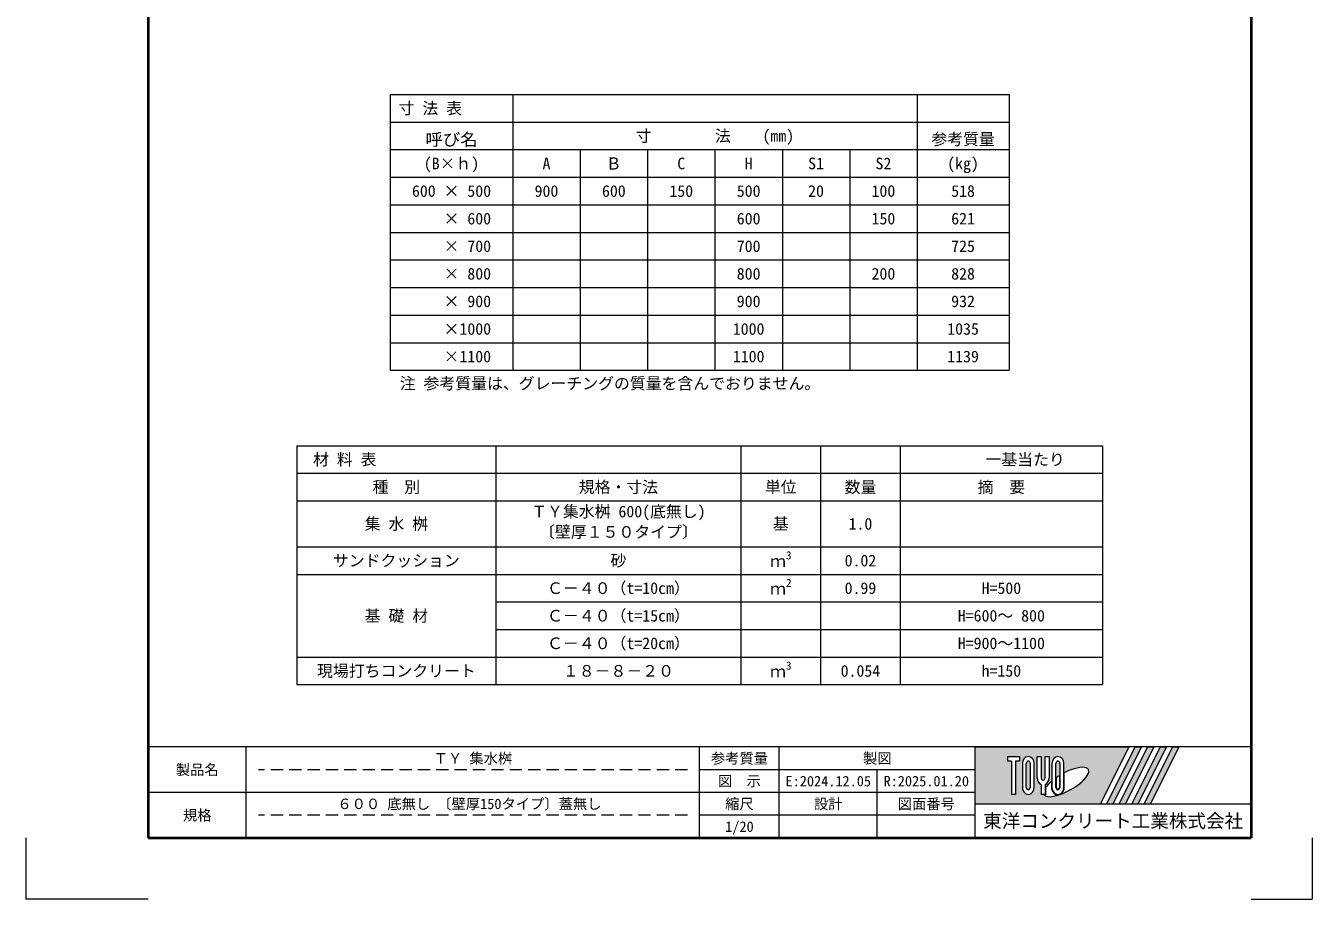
# Model space of a CAD drawing. Units: millimetres at full size; details may follow other scales. Extents: x 77366 to 106166, y -28085 to 6898.
# Drawn here: x 95266 to 99466, y -14205 to -11354 of the extents above; entities that cross this region are included whole.
import ezdxf
from ezdxf.enums import TextEntityAlignment as Align

# ---------------------------------------------------------------- set-up
doc = ezdxf.new("R2010")
doc.units = ezdxf.units.MM
doc.header["$LTSCALE"] = 50
doc.linetypes.add('USER2', pattern=[1.2, 0.8, -0.4])
for name, color, linetype, lineweight in [('Defpoints_2', 8, 'Continuous', 0), ('図枠', 7, 'Continuous', 5), ('寸法・材料表', 7, 'Continuous', 13), ('補助線', 8, 'Continuous', 13)]:
    doc.layers.add(name, color=color, linetype=linetype, lineweight=lineweight)
doc.styles.add('ＭＳ ゴシック', font='')
doc.styles.add('ＭＳ Ｐゴシック', font='')
doc.styles.get('ＭＳ ゴシック').set_extended_font_data('MS Gothic')
doc.styles.get('ＭＳ Ｐゴシック').set_extended_font_data('MS PGothic')

msp = doc.modelspace()

# ---------------------------------------------------------------- hatches: boundary and pattern name
at = {"layer": '図枠'}
h = msp.add_hatch(color=256, dxfattribs=at)
h.paths.add_polyline_path([(98365.8, -13708.36), (98365.8, -13893.98), (98774.17, -13893.98), (98866.98, -13708.36)])
edge = h.paths.add_edge_path(flags=16)
edge.add_ellipse((98662.3, -13822.62), major_axis=(72.73, 40.71), ratio=0.3471473, start_angle=-144.31122, end_angle=72.1899, ccw=False)
edge.add_ellipse((98635.37, -13840.2), major_axis=(0, 24.75), ratio=0.8463542, start_angle=-160.70346, end_angle=-90)
edge.add_line((98656.32, -13840.2), (98656.32, -13793.02))
edge = h.paths.add_edge_path(flags=16)
edge.add_ellipse((98635.37, -13762.14), major_axis=(0, 22.85), ratio=0.8463541, start_angle=-90, end_angle=90, ccw=False)
edge.add_line((98654.7, -13762.14), (98654.7, -13840.2))
edge.add_ellipse((98635.37, -13840.2), major_axis=(0, 22.85), ratio=0.8463541, start_angle=90, end_angle=-90, ccw=False)
edge.add_line((98616.03, -13840.2), (98616.03, -13762.14))
edge = h.paths.add_edge_path(flags=16)
edge.add_line((98641.81, -13762.14), (98641.81, -13840.2))
edge.add_ellipse((98635.37, -13840.2), major_axis=(0, 7.62), ratio=0.8463541, start_angle=90, end_angle=-90, ccw=False)
edge.add_line((98628.92, -13840.2), (98628.92, -13762.14))
edge.add_ellipse((98635.37, -13762.14), major_axis=(0, 7.62), ratio=0.8463541, start_angle=-90, end_angle=90, ccw=False)
edge = h.paths.add_edge_path(flags=16)
edge.add_line((98640.2, -13802.04), (98640.2, -13840.2))
edge.add_ellipse((98635.37, -13840.2), major_axis=(0, 5.71), ratio=0.8463542, start_angle=90, end_angle=-90, ccw=False)
edge.add_line((98630.53, -13840.2), (98630.53, -13808.28))
edge.add_ellipse((98662.3, -13822.62), major_axis=(72.73, 40.71), ratio=0.3471473, start_angle=107.79174, end_angle=126.47132, ccw=False)
edge = h.paths.add_edge_path(flags=16)
edge.add_line((98606.36, -13739.29), (98606.36, -13809.26))
edge.add_ellipse((98587.03, -13809.26), major_axis=(0, 22.85), ratio=0.8463541, start_angle=-163.34117, end_angle=-90, ccw=False)
edge.add_line((98593.47, -13830.8), (98593.47, -13863.04))
edge.add_line((98593.47, -13863.04), (98580.58, -13863.04))
edge.add_line((98580.58, -13863.04), (98580.58, -13830.8))
edge.add_ellipse((98587.03, -13809.26), major_axis=(0, 22.85), ratio=0.8463541, start_angle=90, end_angle=163.34117, ccw=False)
edge.add_line((98567.69, -13809.26), (98567.69, -13739.29))
edge.add_line((98567.69, -13739.29), (98580.58, -13739.29))
edge.add_line((98580.58, -13739.29), (98580.58, -13809.26))
edge.add_ellipse((98587.03, -13809.26), major_axis=(0, 7.62), ratio=0.8463541, start_angle=90, end_angle=-90)
edge.add_line((98593.47, -13809.26), (98593.47, -13739.29))
edge.add_line((98593.47, -13739.29), (98606.36, -13739.29))
edge = h.paths.add_edge_path(flags=16)
edge.add_line((98614.42, -13820.49), (98614.42, -13840.2))
edge.add_ellipse((98635.37, -13840.2), major_axis=(0, 24.75), ratio=0.8463542, start_angle=90, end_angle=-171.54427)
edge.add_ellipse((98662.3, -13822.62), major_axis=(72.73, 40.71), ratio=0.3471473, start_angle=-178.64954, end_angle=-148.29244, ccw=False)
edge.add_line((98590.7, -13864.95), (98595.09, -13864.95))
edge.add_line((98595.09, -13864.95), (98595.09, -13840.81))
edge.add_ellipse((98662.3, -13822.62), major_axis=(72.73, 40.71), ratio=0.3471473, start_angle=148.21912, end_angle=165.90812, ccw=False)
edge = h.paths.add_edge_path(flags=16)
edge.add_ellipse((98538.69, -13762.14), major_axis=(0, 22.85), ratio=0.8463541, start_angle=-90, end_angle=90, ccw=False)
edge.add_line((98558.02, -13762.14), (98558.02, -13840.2))
edge.add_ellipse((98538.69, -13840.2), major_axis=(0, 22.85), ratio=0.8463541, start_angle=90, end_angle=-90, ccw=False)
edge.add_line((98519.35, -13840.2), (98519.35, -13762.14))
edge = h.paths.add_edge_path(flags=16)
edge.add_line((98545.13, -13762.14), (98545.13, -13840.2))
edge.add_ellipse((98538.69, -13840.2), major_axis=(0, 7.62), ratio=0.8463541, start_angle=90, end_angle=-90, ccw=False)
edge.add_line((98532.24, -13840.2), (98532.24, -13762.14))
edge.add_ellipse((98538.69, -13762.14), major_axis=(0, 7.62), ratio=0.8463541, start_angle=-90, end_angle=90, ccw=False)
h.paths.add_polyline_path([(98509.68, -13739.29), (98509.68, -13754.52), (98496.79, -13754.52), (98496.79, -13863.04), (98483.9, -13863.04), (98483.9, -13754.52), (98471.01, -13754.52), (98471.01, -13739.29)], flags=16)
for points in [[(98794.59, -13893.98), (98815.01, -13893.98), (98907.82, -13708.36), (98887.4, -13708.36)], [(98948.66, -13708.36), (98928.24, -13708.36), (98835.43, -13893.98), (98855.85, -13893.98)], [(98989.5, -13708.36), (98969.08, -13708.36), (98876.27, -13893.98), (98896.68, -13893.98)], [(99030.33, -13708.36), (99009.92, -13708.36), (98917.1, -13893.98), (98937.52, -13893.98)]]:
    msp.add_hatch(color=256, dxfattribs=at).paths.add_polyline_path(points)

# ---------------------------------------------------------------- linework, layer by layer
at = {"layer": 'Defpoints_2'}
for p, q in [((96455.8, -11578.73), (98475.8, -11578.73)), ((96455.8, -11578.73), (96455.8, -11668.73)), ((96855.8, -11578.73), (96855.8, -11668.73)), ((98175.8, -11578.73), (98175.8, -11668.73)), ((98475.8, -11578.73), (98475.8, -11668.73)), ((96455.8, -11758.73), (96855.8, -11758.73)), ((98175.8, -11758.73), (98475.8, -11758.73)), ((96855.8, -11938.73), (97515.8, -11938.73)), ((97735.8, -11938.73), (97955.8, -11938.73)), ((96855.8, -12028.73), (97515.8, -12028.73)), ((97735.8, -12028.73), (98175.8, -12028.73)), ((96855.8, -12118.73), (97515.8, -12118.73)), ((97735.8, -12118.73), (97955.8, -12118.73)), ((96855.8, -12208.73), (97515.8, -12208.73)), ((97735.8, -12208.73), (98175.8, -12208.73)), ((96855.8, -12298.73), (97515.8, -12298.73)), ((97735.8, -12298.73), (98175.8, -12298.73)), ((96855.8, -12388.73), (97515.8, -12388.73)), ((97735.8, -12388.73), (98175.8, -12388.73)), ((96150.8, -12724.9), (98780.8, -12724.9)), ((96150.8, -12724.9), (96150.8, -12814.9)), ((96800.8, -12724.9), (96800.8, -12814.9)), ((97600.8, -12724.9), (97600.8, -12814.9)), ((97860.8, -12724.9), (97860.8, -12814.9)), ((98120.8, -12724.9), (98120.8, -12814.9)), ((98780.8, -12724.9), (98780.8, -12814.9)), ((97600.8, -13234.9), (98120.8, -13234.9)), ((97600.8, -13324.9), (98120.8, -13324.9))]:
    msp.add_line(p, q, dxfattribs=at)
at = {"layer": 'Defpoints_2', "color": 7, "lineweight": 13}
for p, q in [((95265.8, -14005.36), (95265.8, -14205.36)), ((99465.8, -14005.36), (99465.8, -14205.36)), ((95665.8, -14205.36), (95265.8, -14205.36)), ((99265.8, -14205.36), (99465.8, -14205.36))]:
    msp.add_line(p, q, dxfattribs=at)
at = {"layer": '図枠', "lineweight": 40}
for p, q in [((95665.8, -8465.36), (95665.8, -14005.36)), ((99265.8, -8465.36), (99265.8, -14005.36)), ((95665.8, -14005.36), (99265.8, -14005.36))]:
    msp.add_line(p, q, dxfattribs=at)
at = {"layer": '図枠', "lineweight": 13}
for p, q in [((99265.8, -13708.36), (95665.8, -13708.36)), ((95985.8, -14005.36), (95985.8, -13708.36)), ((97465.8, -14005.36), (97465.8, -13708.36)), ((97725.8, -14005.36), (97725.8, -13708.36)), ((98365.8, -14005.36), (98365.8, -13708.36)), ((98365.8, -13782.61), (97465.8, -13782.61)), ((98045.8, -14005.36), (98045.8, -13782.61)), ((98365.8, -13856.86), (95665.8, -13856.86)), ((98365.8, -13931.11), (97465.8, -13931.11))]:
    msp.add_line(p, q, dxfattribs=at)
at = {"layer": '図枠'}
for p, q in [((98365.8, -13708.36), (98866.98, -13708.36)), ((98866.98, -13708.36), (98774.17, -13893.98)), ((98887.4, -13708.36), (98794.59, -13893.98)), ((98907.82, -13708.36), (98815.01, -13893.98)), ((98928.24, -13708.36), (98835.43, -13893.98)), ((98948.66, -13708.36), (98855.85, -13893.98)), ((98969.08, -13708.36), (98876.27, -13893.98)), ((98887.4, -13708.36), (98907.82, -13708.36)), ((98989.5, -13708.36), (98896.68, -13893.98)), ((99009.92, -13708.36), (98917.1, -13893.98)), ((98928.24, -13708.36), (98948.66, -13708.36)), ((99030.33, -13708.36), (98937.52, -13893.98)), ((98969.08, -13708.36), (98989.5, -13708.36)), ((99009.92, -13708.36), (99030.33, -13708.36)), ((98471.01, -13739.29), (98471.01, -13754.52)), ((98471.01, -13739.29), (98509.68, -13739.29)), ((98483.9, -13754.52), (98471.01, -13754.52)), ((98483.9, -13754.52), (98483.9, -13863.04)), ((98496.79, -13754.52), (98496.79, -13863.04)), ((98509.68, -13754.52), (98496.79, -13754.52)), ((98509.68, -13739.29), (98509.68, -13754.52)), ((98519.35, -13762.14), (98519.35, -13840.2)), ((98532.24, -13840.2), (98532.24, -13762.14)), ((98545.13, -13762.14), (98545.13, -13840.2)), ((98558.02, -13840.2), (98558.02, -13762.14)), ((98567.69, -13739.29), (98580.58, -13739.29)), ((98567.69, -13809.26), (98567.69, -13739.29)), ((98580.58, -13739.29), (98580.58, -13809.26)), ((98593.47, -13739.29), (98606.36, -13739.29)), ((98593.47, -13809.26), (98593.47, -13739.29)), ((98606.36, -13739.29), (98606.36, -13809.26)), ((98616.03, -13762.14), (98616.03, -13840.2)), ((98628.92, -13840.2), (98628.92, -13762.14)), ((98641.81, -13762.14), (98641.81, -13840.2)), ((98654.7, -13840.2), (98654.7, -13762.14)), ((98630.53, -13840.2), (98630.53, -13808.28)), ((98640.2, -13802.04), (98640.2, -13840.2)), ((98656.32, -13840.2), (98656.32, -13793.02)), ((98580.58, -13830.8), (98580.58, -13863.04)), ((98593.47, -13830.8), (98593.47, -13863.04)), ((98595.09, -13840.81), (98595.09, -13864.95)), ((98614.42, -13820.49), (98614.42, -13840.2)), ((98365.8, -13893.98), (98774.17, -13893.98)), ((98496.79, -13863.04), (98483.9, -13863.04)), ((98593.47, -13863.04), (98580.58, -13863.04)), ((98590.7, -13864.95), (98595.09, -13864.95)), ((98794.59, -13893.98), (98815.01, -13893.98)), ((98835.43, -13893.98), (98855.85, -13893.98)), ((98876.27, -13893.98), (98896.68, -13893.98)), ((98917.1, -13893.98), (98937.52, -13893.98))]:
    msp.add_line(p, q, dxfattribs=at)
at = {"layer": '図枠', "linetype": 'USER2', "lineweight": 9}
for p, q in [((97425.8, -13782.61), (96025.8, -13782.61)), ((97425.8, -13931.11), (96025.8, -13931.11))]:
    msp.add_line(p, q, dxfattribs=at)
at = {"layer": '図枠'}
for centre, major_axis, ratio, start_param, end_param in [((98538.69, -13762.14), (0, 22.85), 0.846354, 4.712389, 7.8539816), ((98538.69, -13762.14), (0, 7.62), 0.846354, 4.712389, 7.8539816), ((98635.37, -13762.14), (0, 22.85), 0.846354, 4.712389, 7.8539816), ((98635.37, -13762.14), (0, 7.62), 0.846354, 4.712389, 7.8539816), ((98662.3, -13822.62), (72.73, 40.71), 0.347147, 4.2621853, 7.7429163), ((98587.03, -13809.26), (0, 22.85), 0.846354, 1.5707963, 2.8017557), ((98587.03, -13809.26), (0, 7.62), 0.846354, 1.5707963, 4.712389), ((98587.03, -13809.26), (0, 22.85), 0.846354, 3.4814296, 4.712389), ((98662.3, -13822.62), (72.73, 40.71), 0.347147, 1.6817405, 1.8219833), ((98538.69, -13840.2), (0, 22.85), 0.846354, 1.5707963, 4.712389), ((98538.69, -13840.2), (0, 7.62), 0.846354, 1.5707963, 4.712389), ((98662.3, -13822.62), (72.73, 40.71), 0.347147, 2.0815197, 2.5155126), ((98635.37, -13840.2), (0, 24.75), 0.846354, 1.5707963, 3.3154679), ((98635.37, -13840.2), (0, 22.85), 0.846354, 1.5707963, 4.712389), ((98635.37, -13840.2), (0, 7.62), 0.846354, 1.5707963, 4.712389), ((98635.37, -13840.2), (0, 5.71), 0.846354, 1.5707963, 4.712389), ((98635.37, -13840.2), (0, 24.75), 0.846354, 3.5338438, 4.712389), ((98662.3, -13822.62), (72.73, 40.71), 0.347147, 3.2093975, 4.2004451)]:
    msp.add_ellipse(centre, major_axis=major_axis, ratio=ratio, start_param=start_param, end_param=end_param, dxfattribs=at)
at = {"layer": '寸法・材料表'}
for p, q in [((96455.8, -11668.73), (98475.8, -11668.73)), ((96455.8, -11668.73), (96455.8, -12478.73)), ((96855.8, -11668.73), (96855.8, -12478.73)), ((98175.8, -11668.73), (98175.8, -12478.73)), ((98475.8, -11668.73), (98475.8, -12478.73)), ((96855.8, -11758.73), (98175.8, -11758.73)), ((97075.8, -11758.73), (97075.8, -12478.73)), ((97295.8, -11758.73), (97295.8, -12478.73)), ((97515.8, -11758.73), (97515.8, -12478.73)), ((97735.8, -11758.73), (97735.8, -12478.73)), ((97955.8, -11758.73), (97955.8, -12478.73)), ((96455.8, -11848.73), (98475.8, -11848.73)), ((96455.8, -11938.73), (96855.8, -11938.73)), ((97515.8, -11938.73), (97735.8, -11938.73)), ((97955.8, -11938.73), (98475.8, -11938.73)), ((96455.8, -12028.73), (96855.8, -12028.73)), ((97515.8, -12028.73), (97735.8, -12028.73)), ((98175.8, -12028.73), (98475.8, -12028.73)), ((96455.8, -12118.73), (96855.8, -12118.73)), ((97515.8, -12118.73), (97735.8, -12118.73)), ((97955.8, -12118.73), (98475.8, -12118.73)), ((96455.8, -12208.73), (96855.8, -12208.73)), ((97515.8, -12208.73), (97735.8, -12208.73)), ((98175.8, -12208.73), (98475.8, -12208.73)), ((96455.8, -12298.73), (96855.8, -12298.73)), ((97515.8, -12298.73), (97735.8, -12298.73)), ((98175.8, -12298.73), (98475.8, -12298.73)), ((96455.8, -12388.73), (96855.8, -12388.73)), ((97515.8, -12388.73), (97735.8, -12388.73)), ((98175.8, -12388.73), (98475.8, -12388.73)), ((96455.8, -12478.73), (98475.8, -12478.73)), ((96150.8, -12814.9), (98780.8, -12814.9)), ((96150.8, -12814.9), (96150.8, -13504.9)), ((96800.8, -12814.9), (96800.8, -13504.9)), ((97600.8, -12814.9), (97600.8, -13504.9)), ((97860.8, -12814.9), (97860.8, -13504.9)), ((98120.8, -12814.9), (98120.8, -13504.9)), ((98780.8, -12814.9), (98780.8, -13504.9)), ((96150.8, -12904.9), (98780.8, -12904.9)), ((96150.8, -13054.9), (98780.8, -13054.9)), ((96150.8, -13144.9), (98780.8, -13144.9)), ((96800.8, -13234.9), (97600.8, -13234.9)), ((98120.8, -13234.9), (98780.8, -13234.9)), ((96800.8, -13324.9), (97600.8, -13324.9)), ((98120.8, -13324.9), (98780.8, -13324.9)), ((96150.8, -13414.9), (98780.8, -13414.9)), ((96150.8, -13504.9), (98780.8, -13504.9))]:
    msp.add_line(p, q, dxfattribs=at)
at = {"layer": '補助線'}
msp.add_line((98365.8, -13893.98), (99265.8, -13893.98), dxfattribs=at)

# ---------------------------------------------------------------- texts
at = {"layer": '図枠', "style": 'ＭＳ ゴシック'}
msp.add_text('注 参考質量は、グレーチングの質量を含んでおりません。 ', height=37.98, dxfattribs=at).set_placement((96486.87, -12552), align=Align.BOTTOM_LEFT)
for s, height, p in [('ＴＹ 集水桝', 34.18, (96725.8, -13745.48)), ('参考質量', 34.18, (97595.8, -13745.48)), ('製図', 34.18, (98045.8, -13745.48)), ('製品名', 34.18, (95825.8, -13782.61)), ('図\u3000示', 34.18, (97595.8, -13819.73)), ('E:2024.12.05', 34.18, (97885.8, -13819.73)), ('R:2025.01.20', 34.18, (98205.8, -13819.73)), ('６００ 底無し 〔壁厚150タイプ〕蓋無し ', 34.18, (96725.8, -13893.98)), ('縮尺', 34.18, (97595.8, -13893.98)), ('設計', 34.18, (97885.8, -13893.98)), ('図面番号', 34.18, (98205.8, -13893.98)), ('規格', 34.18, (95825.8, -13931.11)), ('東洋コンクリート工業株式会社', 44.43, (98815.8, -13949.67)), ('1/20', 34.18, (97595.8, -13968.23))]:
    msp.add_text(s, height=height, dxfattribs=at).set_placement(p, align=Align.MIDDLE_CENTER)
at = {"layer": '寸法・材料表', "style": 'ＭＳ ゴシック'}
for s, p in [(' 寸 法 表', (96457.3, -11623.73)), ('\u3000材 料 表', (96152, -12769.9))]:
    msp.add_text(s, height=37.98, dxfattribs=at).set_placement(p, align=Align.MIDDLE_LEFT)
at = {"layer": '寸法・材料表', "style": 'ＭＳ Ｐゴシック', "width": 1.05}
msp.add_text('呼び名', height=39.59, dxfattribs=at).set_placement((96655.8, -11757.23), align=Align.BOTTOM_CENTER)
at = {"layer": '寸法・材料表', "style": 'ＭＳ ゴシック'}
for s, p in [('寸        法    (㎜)', (97515.8, -11713.73)), ('(B×ｈ)', (96655.8, -11803.73)), ('A', (96965.8, -11803.73)), ('C', (97405.8, -11803.73)), ('H', (97625.8, -11803.73)), ('S1', (97845.8, -11803.73)), ('S2', (98065.8, -11803.73)), ('(㎏)', (98325.8, -11803.73)), ('600 × 500', (96655.8, -11893.73)), ('900', (96965.8, -11893.73)), ('600', (97185.8, -11893.73)), ('150', (97405.8, -11893.73)), ('500', (97625.8, -11893.73)), ('20', (97845.8, -11893.73)), ('100', (98065.8, -11893.73)), ('518', (98325.8, -11893.73)), ('    × 600', (96655.8, -11983.73)), ('600', (97625.8, -11983.73)), ('150', (98065.8, -11983.73)), ('621', (98325.8, -11983.73)), ('    × 700', (96655.8, -12073.73)), ('700', (97625.8, -12073.73)), ('725', (98325.8, -12073.73)), ('    × 800', (96655.8, -12163.73)), ('800', (97625.8, -12163.73)), ('200', (98065.8, -12163.73)), ('828', (98325.8, -12163.73)), ('    × 900', (96655.8, -12253.73)), ('900', (97625.8, -12253.73)), ('932', (98325.8, -12253.73)), ('    ×1000', (96655.8, -12343.73)), ('1000', (97625.8, -12343.73)), ('1035', (98325.8, -12343.73)), ('    ×1100', (96655.8, -12433.73)), ('1100', (97625.8, -12433.73)), ('1139', (98325.8, -12433.73)), ('\u3000\u3000\u3000一基当たり', (98450.8, -12769.9)), ('種\u3000別', (96475.8, -12859.9)), ('規格・寸法', (97200.8, -12859.9)), ('単位', (97730.8, -12859.9)), ('数量', (97990.8, -12859.9)), ('摘\u3000要', (98450.8, -12859.9)), ('集 水 桝', (96475.8, -12979.9)), ('基', (97730.8, -12979.9)), ('1.0', (97990.8, -12979.9)), ('サンドクッション', (96475.8, -13099.9)), ('砂', (97200.8, -13099.9)), ('0.02', (97990.8, -13099.9)), ('Ｃ－４０（t=10cm）', (97200.8, -13189.9)), ('0.99', (97990.8, -13189.9)), ('H=500', (98450.8, -13189.9)), ('基 礎 材', (96475.8, -13279.9)), ('Ｃ－４０（t=15cm）', (97200.8, -13279.9)), ('H=600～ 800', (98450.8, -13279.9)), ('Ｃ－４０（t=20cm）', (97200.8, -13369.9)), ('H=900～1100', (98450.8, -13369.9)), ('現場打ちコンクリート', (96475.8, -13459.9)), ('h=150', (98450.8, -13459.9)), ('１８－８－２０', (97200.8, -13459.9)), ('0.054', (97990.8, -13459.9))]:
    msp.add_text(s, height=37.98, dxfattribs=at).set_placement(p, align=Align.MIDDLE_CENTER)
msp.add_text('参考質量', height=37.98, dxfattribs=at).set_placement((98325.8, -11705.43), align=Align.TOP_CENTER)
at = {"layer": '寸法・材料表', "style": 'ＭＳ Ｐゴシック', "width": 1.05}
msp.add_text('B', height=39.59, dxfattribs=at).set_placement((97185.8, -11803.73), align=Align.MIDDLE_CENTER)
at = {"layer": '寸法・材料表', "style": 'ＭＳ ゴシック'}
for s, p in [('ＴＹ集水桝 600(底無し)', (96915.9, -12920.67)), ('〔壁厚１５０タイプ〕', (96941.8, -12987.33))]:
    msp.add_text(s, height=37.98, dxfattribs=at).set_placement(p, align=Align.TOP_LEFT)
for s, height, p in [('ｍ', 37.98, (97695.83, -13132.03)), ('3', 26.58, (97747.63, -13104.03)), ('ｍ', 37.98, (97695.83, -13222.03)), ('2', 26.58, (97747.63, -13194.03)), ('3', 26.58, (97747.63, -13464.03)), ('ｍ', 37.98, (97695.83, -13492.03))]:
    msp.add_text(s, height=height, dxfattribs=at).set_placement(p, align=Align.BOTTOM_LEFT)

doc.saveas('drawing.dxf')
